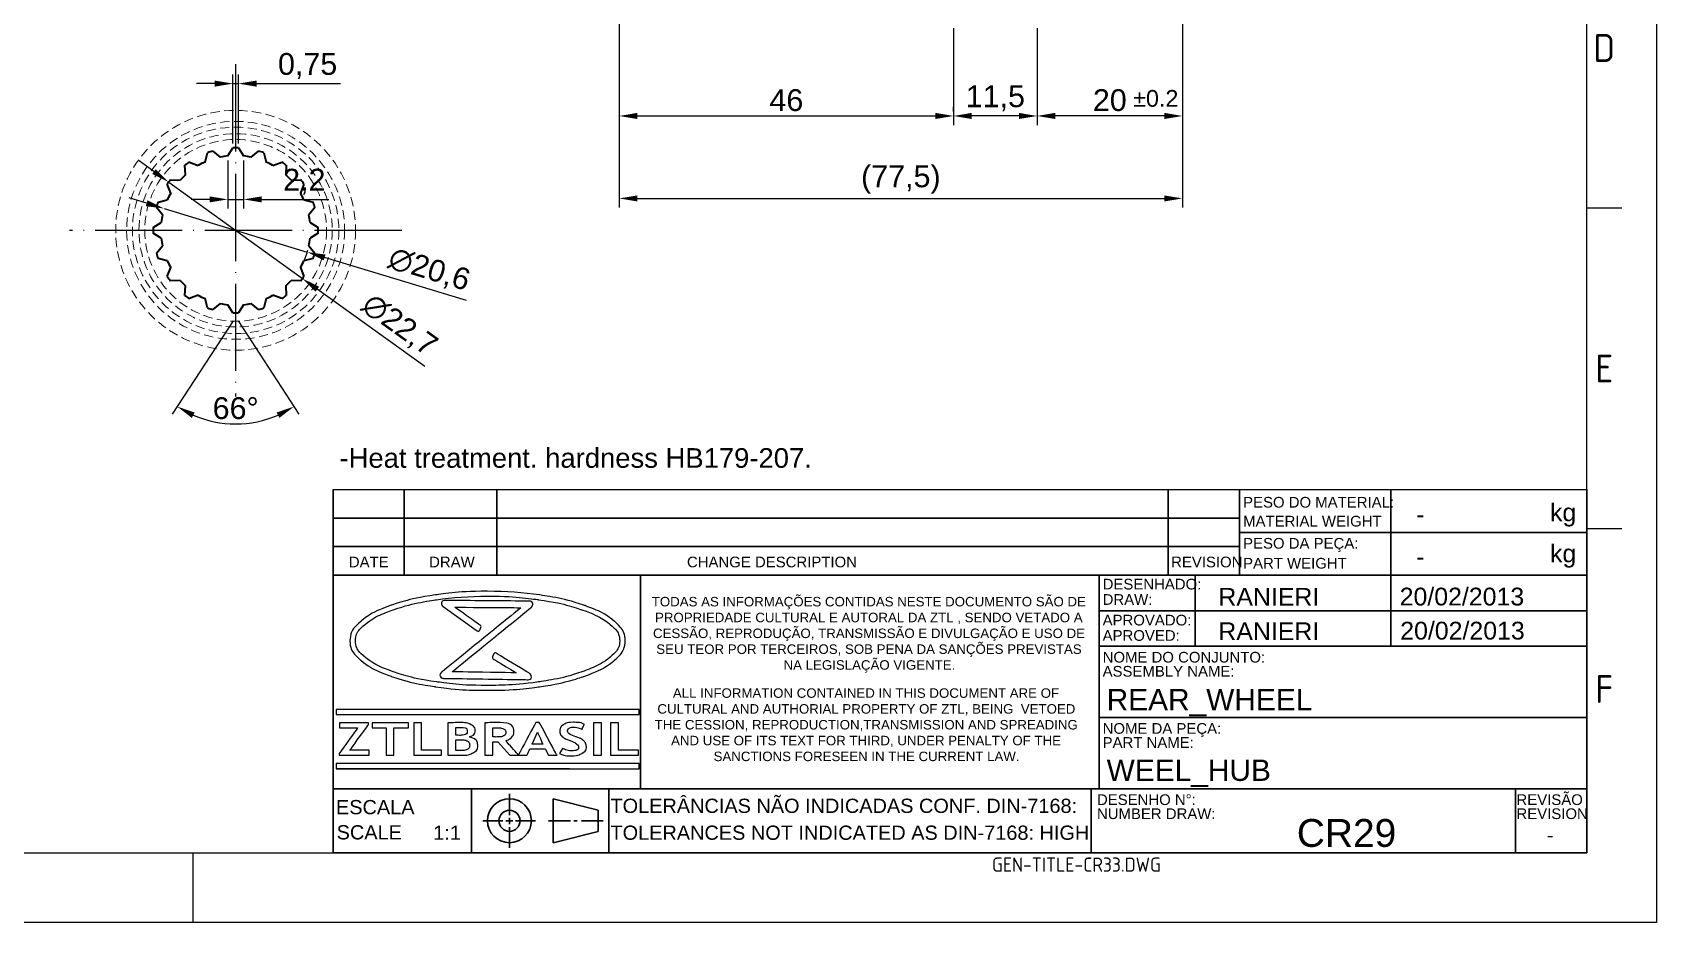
# Model space of a CAD drawing. Header units: millimetres. Extents: x 2452 to 2855, y 1106 to 1391.
# Drawn here: x 2631.3 to 2854.7, y 1106.5 to 1229 of the extents above; entities that cross this region are included whole.
import ezdxf
from ezdxf.enums import TextEntityAlignment as Align

# ---------------------------------------------------------------- set-up
doc = ezdxf.new("R2010")
doc.units = ezdxf.units.MM
for name, pattern in [('ACAD_ISO02W100', [15, 12, -3]), ('ACAD_ISO04W100', [30, 24, -3, 0, -3]), ('ACAD_ISO05W100', [33, 24, -3, 0, -3, 0, -3]), ('HIDDEN', [1.905, 1.27, -0.635])]:
    doc.linetypes.add(name, pattern=pattern)
for name, color, linetype, lineweight in [('AM_0', 7, 'Continuous', 40), ('AM_4', 1, 'ACAD_ISO04W100', 25), ('AM_5', 3, 'Continuous', 25), ('AM_8', 40, 'ACAD_ISO02W100', 35), ('AM_BOR', 2, 'ACAD_ISO05W100', 35)]:
    doc.layers.add(name, color=color, linetype=linetype, lineweight=lineweight)
doc.layers.add('Camada 1', color=7, linetype='Continuous')
doc.styles.add('ACISOTS', font='isocp.shx', dxfattribs={"height": 1})
doc.styles.get("Standard").update_dxf_attribs({"font": 'arial.ttf'})
doc.dimstyles.new('ISO-25', dxfattribs={"dimtxt": 3, "dimasz": 2.5, "dimexe": 1.25, "dimexo": 0.625, "dimtad": 1, "dimtxsty": 'Standard', "dimcen": 2.5, "dimadec": 0, "dimazin": 0, "dimtfac": 1, "dimtmove": 0, "dimatfit": 3, "dimfxl": 1, "dimarcsym": 0})

# ---------------------------------------------------------------- blocks, each defined once
blk = doc.blocks.new('A3 ZTL')
for p, q in [((401.17, 9.78), (401.17, 280.82)), ((19.57, 9.78), (401.17, 9.78))]:
    blk.add_line(p, q)
at = {"layer": 'AM_BOR', "color": 135, "linetype": 'Continuous', "lineweight": 25}
for p, q in [((410.96, 290.61), (410.96, 0)), ((410.96, 0), (0, 0))]:
    blk.add_line(p, q, dxfattribs=at)
at = {"layer": 'AM_BOR', "color": 135, "lineweight": 25}
for p, q in [((406.07, 100.29), (401.17, 100.29)), ((406.07, 55.28), (401.17, 55.28)), ((205.48, 9.78), (205.48, 0))]:
    blk.add_line(p, q, dxfattribs=at)
at = {"layer": 'AM_BOR', "color": 135, "lineweight": 25, "style": 'ACISOTS'}
for s, p in [('D', (403.62, 122.8)), ('E', (403.62, 77.79)), ('F', (403.62, 32.78))]:
    blk.add_text(s, height=3.91, dxfattribs=at).set_placement(p, align=Align.MIDDLE)
blk = doc.blocks.new('*D142')
at = {"layer": 'AM_5', "color": 0, "lineweight": -2, "transparency": 16777216}
for p, q in [((2789.52, 1258.88), (2789.52, 1216.25)), ((2769.52, 1229.58), (2769.52, 1216.25)), ((2787.02, 1217.5), (2772.02, 1217.5))]:
    blk.add_line(p, q, dxfattribs=at)
at = {"layer": 'AM_5', "color": 0, "transparency": 16777216}
for points in [[(2772.02, 1217.92), (2772.02, 1217.08), (2769.52, 1217.5)], [(2787.02, 1217.92), (2787.02, 1217.08), (2789.52, 1217.5)]]:
    blk.add_solid(points, dxfattribs=at)
at = {"layer": 'Defpoints', "color": 0, "transparency": 16777216}
for p in [(2789.52, 1259.51), (2769.52, 1230.21), (2769.52, 1217.5)]:
    blk.add_point(p, dxfattribs=at)
at = {"layer": 'AM_5', "color": 0, "transparency": 16777216, "insert": (2779.52, 1219.66), "char_height": 3, "attachment_point": 5}
blk.add_mtext('20', dxfattribs=at)
blk = doc.blocks.new('*D143')
at = {"layer": 'AM_5', "color": 0, "lineweight": -2, "transparency": 16777216}
for p, q in [((2758.02, 1229.58), (2758.02, 1216.25)), ((2767.02, 1217.5), (2760.52, 1217.5)), ((2769.52, 1217.08), (2769.52, 1216.25))]:
    blk.add_line(p, q, dxfattribs=at)
at = {"layer": 'AM_5', "color": 0, "transparency": 16777216}
for points in [[(2760.52, 1217.92), (2760.52, 1217.08), (2758.02, 1217.5)], [(2767.02, 1217.92), (2767.02, 1217.08), (2769.52, 1217.5)]]:
    blk.add_solid(points, dxfattribs=at)
at = {"layer": 'Defpoints', "color": 0, "transparency": 16777216}
for p in [(2758.02, 1230.21), (2758.02, 1217.5), (2769.52, 1217.71)]:
    blk.add_point(p, dxfattribs=at)
at = {"layer": 'AM_5', "color": 0, "transparency": 16777216, "insert": (2763.77, 1219.93), "char_height": 3, "attachment_point": 5}
blk.add_mtext('11,5', dxfattribs=at)
blk = doc.blocks.new('*D146')
at = {"layer": 'AM_5', "color": 0, "lineweight": -2, "transparency": 16777216}
for p, q in [((2712.02, 1248.44), (2712.02, 1216.25)), ((2758.02, 1218.12), (2758.02, 1218.75)), ((2714.52, 1217.5), (2755.52, 1217.5))]:
    blk.add_line(p, q, dxfattribs=at)
at = {"layer": 'AM_5', "color": 0, "transparency": 16777216}
for points in [[(2714.52, 1217.92), (2714.52, 1217.08), (2712.02, 1217.5)], [(2755.52, 1217.92), (2755.52, 1217.08), (2758.02, 1217.5)]]:
    blk.add_solid(points, dxfattribs=at)
at = {"layer": 'Defpoints', "color": 0, "transparency": 16777216}
for p in [(2712.02, 1249.07), (2758.02, 1217.5), (2758.02, 1217.5)]:
    blk.add_point(p, dxfattribs=at)
at = {"layer": 'AM_5', "color": 0, "transparency": 16777216, "insert": (2735.02, 1219.66), "char_height": 3, "attachment_point": 5}
blk.add_mtext('46', dxfattribs=at)
blk = doc.blocks.new('*D147')
at = {"layer": 'AM_5', "color": 0, "lineweight": -2, "transparency": 16777216}
for p, q in [((2712.02, 1216.87), (2712.02, 1204.9)), ((2789.52, 1216.87), (2789.52, 1204.9)), ((2714.52, 1206.15), (2787.02, 1206.15))]:
    blk.add_line(p, q, dxfattribs=at)
at = {"layer": 'AM_5', "color": 0, "transparency": 16777216}
for points in [[(2714.52, 1206.56), (2714.52, 1205.73), (2712.02, 1206.15)], [(2787.02, 1206.56), (2787.02, 1205.73), (2789.52, 1206.15)]]:
    blk.add_solid(points, dxfattribs=at)
at = {"layer": 'Defpoints', "color": 0, "transparency": 16777216}
for p in [(2712.02, 1217.5), (2789.52, 1217.5), (2789.52, 1206.15)]:
    blk.add_point(p, dxfattribs=at)
at = {"layer": 'AM_5', "color": 0, "transparency": 16777216, "insert": (2750.77, 1208.74), "char_height": 3, "attachment_point": 5}
blk.add_mtext('(77,5)', dxfattribs=at)
blk = doc.blocks.new('*D168')
at = {"layer": 'AM_5', "color": 0, "lineweight": -2, "transparency": 16777216}
for p, q in [((2658.87, 1213.73), (2658.87, 1223.2)), ((2659.62, 1213.73), (2659.62, 1223.2)), ((2656.37, 1221.95), (2653.87, 1221.95)), ((2658.87, 1221.95), (2659.62, 1221.95)), ((2662.12, 1221.95), (2673.69, 1221.95))]:
    blk.add_line(p, q, dxfattribs=at)
at = {"layer": 'AM_5', "color": 0, "transparency": 16777216}
for points in [[(2656.37, 1222.37), (2656.37, 1221.53), (2658.87, 1221.95)], [(2662.12, 1222.37), (2662.12, 1221.53), (2659.62, 1221.95)]]:
    blk.add_solid(points, dxfattribs=at)
at = {"layer": 'Defpoints', "color": 0, "transparency": 16777216}
for p in [(2659.62, 1221.95), (2658.87, 1213.1), (2659.62, 1213.1)]:
    blk.add_point(p, dxfattribs=at)
at = {"layer": 'AM_5', "color": 0, "transparency": 16777216, "insert": (2669.15, 1224.38), "char_height": 3, "attachment_point": 5}
blk.add_mtext('0,75', dxfattribs=at)
blk = doc.blocks.new('*D169')
at = {"layer": 'AM_5', "color": 0, "lineweight": -2, "transparency": 16777216}
for p, q in [((2658.15, 1211.38), (2658.15, 1204.77)), ((2660.34, 1211.38), (2660.34, 1204.77)), ((2655.65, 1206.02), (2653.15, 1206.02)), ((2658.15, 1206.02), (2660.34, 1206.02)), ((2662.84, 1206.02), (2672.07, 1206.02))]:
    blk.add_line(p, q, dxfattribs=at)
at = {"layer": 'AM_5', "color": 0, "transparency": 16777216}
for points in [[(2655.65, 1206.43), (2655.65, 1205.6), (2658.15, 1206.02)], [(2662.84, 1206.43), (2662.84, 1205.6), (2660.34, 1206.02)]]:
    blk.add_solid(points, dxfattribs=at)
at = {"layer": 'Defpoints', "color": 0, "transparency": 16777216}
for p in [(2658.15, 1212), (2660.34, 1212), (2660.34, 1206.02)]:
    blk.add_point(p, dxfattribs=at)
at = {"layer": 'AM_5', "color": 0, "transparency": 16777216, "insert": (2668.7, 1208.45), "char_height": 3, "attachment_point": 5}
blk.add_mtext('2,2', dxfattribs=at)
blk = doc.blocks.new('*D170')
at = {"layer": 'AM_5', "color": 0, "lineweight": -2, "transparency": 16777216}
for p, q in [((2658.9, 1189.32), (2650.53, 1176.46)), ((2659.59, 1189.32), (2667.96, 1176.46))]:
    blk.add_line(p, q, dxfattribs=at)
blk.add_arc((2659.25, 1189.84), 14.72, 246.6723, 293.3277, dxfattribs=at)
at = {"layer": 'AM_5', "color": 0, "transparency": 16777216}
for points in [[(2653.22, 1175.95), (2653.61, 1176.69), (2651.21, 1177.5)], [(2664.88, 1176.69), (2665.27, 1175.95), (2667.28, 1177.5)]]:
    blk.add_solid(points, dxfattribs=at)
at = {"layer": 'Defpoints', "color": 0, "transparency": 16777216}
for p in [(2658.15, 1191.52), (2660.34, 1191.52), (2658.87, 1190.41), (2659.62, 1190.41), (2656.43, 1175.39)]:
    blk.add_point(p, dxfattribs=at)
at = {"layer": 'AM_5', "color": 0, "transparency": 16777216, "insert": (2659.25, 1177.27), "char_height": 3, "attachment_point": 5}
blk.add_mtext('66°', dxfattribs=at)
blk = doc.blocks.new('*D171')
at = {"layer": 'AM_5', "color": 0, "lineweight": -2, "transparency": 16777216}
for p, q in [((2647, 1205.49), (2644.61, 1206.22)), ((2649.39, 1204.76), (2669.1, 1198.76)), ((2691.01, 1192.08), (2671.49, 1198.03))]:
    blk.add_line(p, q, dxfattribs=at)
blk.add_arc((2659.25, 1201.76), 10.3, 336.0956, 344.612, dxfattribs=at)
at = {"layer": 'AM_5', "color": 0, "transparency": 16777216}
for points in [[(2647.12, 1205.89), (2646.88, 1205.09), (2649.39, 1204.76)], [(2671.61, 1198.43), (2671.37, 1197.63), (2669.1, 1198.76)]]:
    blk.add_solid(points, dxfattribs=at)
at = {"layer": 'Defpoints', "color": 0, "transparency": 16777216}
for p in [(2649.39, 1204.76), (2669.1, 1198.76)]:
    blk.add_point(p, dxfattribs=at)
at = {"layer": 'AM_5', "color": 0, "transparency": 16777216, "insert": (2685.85, 1196.24), "char_height": 3, "attachment_point": 5, "rotation": 343.049}
blk.add_mtext('∅20,6', dxfattribs=at)
blk = doc.blocks.new('*D172')
at = {"layer": 'AM_5', "color": 0, "lineweight": -2, "transparency": 16777216}
for p, q in [((2648.01, 1209.86), (2645.98, 1211.32)), ((2650.04, 1208.39), (2668.45, 1195.12)), ((2685.28, 1183), (2670.48, 1193.66))]:
    blk.add_line(p, q, dxfattribs=at)
at = {"layer": 'AM_5', "color": 0, "transparency": 16777216}
for points in [[(2648.25, 1210.19), (2647.77, 1209.52), (2650.04, 1208.39)], [(2670.73, 1194), (2670.24, 1193.32), (2668.45, 1195.12)]]:
    blk.add_solid(points, dxfattribs=at)
at = {"layer": 'Defpoints', "color": 0, "transparency": 16777216}
for p in [(2650.04, 1208.39), (2668.45, 1195.12)]:
    blk.add_point(p, dxfattribs=at)
at = {"layer": 'AM_5', "color": 0, "transparency": 16777216, "insert": (2681.73, 1188.6), "char_height": 3, "attachment_point": 5, "rotation": 324.2197}
blk.add_mtext('∅22,7', dxfattribs=at)

msp = doc.modelspace()

# ---------------------------------------------------------------- linework, layer by layer
at = {"linetype": 'Continuous'}
msp.add_line((2672.653, 1166.073), (2845.151, 1166.073), dxfattribs=at)
at = {"color": 7, "linetype": 'HIDDEN', "lineweight": 0}
for radius in [16.5, 15, 14.2, 13.3, 12.5]:
    msp.add_circle((2659.245, 1201.759), radius, dxfattribs=at)
at = {"layer": 'AM_0'}
for p, q in [((2652.881, 1211.157), (2654.109, 1210.687)), ((2655.042, 1211.162), (2655.383, 1212.432)), ((2656.097, 1212.663), (2657.12, 1211.837)), ((2658.153, 1212.001), (2658.87, 1213.103)), ((2659.62, 1213.103), (2660.338, 1212.001)), ((2661.371, 1211.837), (2662.394, 1212.663)), ((2663.108, 1212.432), (2663.449, 1211.162)), ((2664.382, 1210.687), (2665.61, 1211.157)), ((2652.342, 1209.403), (2652.274, 1210.716)), ((2666.217, 1210.716), (2666.149, 1209.403)), ((2650.317, 1206.895), (2649.848, 1208.123)), ((2650.289, 1208.73), (2651.602, 1208.663)), ((2666.889, 1208.663), (2668.202, 1208.73)), ((2668.643, 1208.123), (2668.173, 1206.895)), ((2649.167, 1203.885), (2648.341, 1204.908)), ((2648.573, 1205.621), (2649.842, 1205.963)), ((2668.649, 1205.963), (2669.918, 1205.621)), ((2670.15, 1204.908), (2669.324, 1203.885)), ((2647.902, 1202.134), (2649.004, 1202.851)), ((2669.487, 1202.851), (2670.589, 1202.134)), ((2649.004, 1200.666), (2647.902, 1201.384)), ((2670.589, 1201.384), (2669.487, 1200.666)), ((2648.341, 1198.61), (2649.167, 1199.633)), ((2649.842, 1197.555), (2648.573, 1197.897)), ((2669.918, 1197.897), (2668.649, 1197.555)), ((2669.324, 1199.633), (2670.15, 1198.61)), ((2649.848, 1195.394), (2650.317, 1196.623)), ((2668.173, 1196.623), (2668.643, 1195.394)), ((2651.602, 1194.855), (2650.289, 1194.788)), ((2652.274, 1192.802), (2652.342, 1194.115)), ((2666.149, 1194.115), (2666.217, 1192.802)), ((2668.202, 1194.788), (2666.889, 1194.855)), ((2654.109, 1192.831), (2652.881, 1192.361)), ((2655.383, 1191.086), (2655.042, 1192.356)), ((2657.12, 1191.681), (2656.097, 1190.854)), ((2658.87, 1190.415), (2658.153, 1191.517)), ((2660.338, 1191.517), (2659.62, 1190.415)), ((2662.394, 1190.854), (2661.371, 1191.681)), ((2663.449, 1192.356), (2663.108, 1191.086)), ((2665.61, 1192.361), (2664.382, 1192.831))]:
    msp.add_line(p, q, dxfattribs=at)
for radius, start, end in [(11.35, 124.10662, 127.89338), (10.3, 114.08865, 119.91135), (11.35, 106.10662, 109.89338), (10.3, 96.08865, 101.91135), (11.35, 88.10662, 91.89338), (10.3, 78.08865, 83.91135), (11.35, 70.10662, 73.89338), (10.3, 60.08865, 65.91135), (11.35, 52.10662, 55.89338), (10.3, 132.08865, 137.91135), (10.3, 42.08865, 47.91135), (10.3, 150.08865, 155.91135), (11.35, 142.10662, 145.89338), (10.3, 24.08865, 29.91135), (11.35, 34.10662, 37.89338), (11.35, 160.10662, 163.89338), (11.35, 16.10662, 19.89338), (10.3, 168.08865, 173.91135), (10.3, 6.08865, 11.91135), (11.35, 178.10662, 181.89338), (10.3, 186.08865, 191.91135), (10.3, 348.08865, 353.91135), (11.35, 358.10662, 1.89338), (11.35, 196.10662, 199.89338), (11.35, 340.10662, 343.89338), (10.3, 204.08865, 209.91135), (10.3, 330.08865, 335.91135), (11.35, 214.10662, 217.89338), (10.3, 222.08865, 227.91135), (10.3, 312.08865, 317.91135), (11.35, 322.10662, 325.89338), (11.35, 232.10662, 235.89338), (10.3, 240.08865, 245.91135), (11.35, 250.10662, 253.89338), (10.3, 258.08865, 263.91135), (10.3, 276.08865, 281.91135), (11.35, 286.10662, 289.89338), (10.3, 294.08865, 299.91135), (11.35, 304.10662, 307.89338), (11.35, 268.10662, 271.89338)]:
    msp.add_arc((2659.245, 1201.759), radius, start, end, dxfattribs=at)
at = {"layer": 'AM_4', "ltscale": 0.5}
for p, q in [((2659.245, 1224.616), (2659.245, 1178.901)), ((2682.103, 1201.759), (2636.388, 1201.759))]:
    msp.add_line(p, q, dxfattribs=at)
at = {"layer": 'AM_8', "color": 0, "linetype": 'Continuous'}
for p, q in [((2672.653, 1166.073), (2672.653, 1116.088)), ((2682.454, 1166.073), (2682.454, 1154.312)), ((2695.195, 1166.073), (2695.195, 1154.312)), ((2787.568, 1166.073), (2787.568, 1154.312)), ((2797.369, 1154.312), (2797.369, 1166.073)), ((2818.198, 1166.073), (2818.198, 1160.193)), ((2845.151, 1116.088), (2845.151, 1166.073)), ((2797.369, 1162.153), (2672.653, 1162.153)), ((2797.369, 1160.193), (2845.151, 1160.193)), ((2818.198, 1160.193), (2818.198, 1154.312)), ((2672.653, 1158.232), (2797.369, 1158.232)), ((2672.653, 1154.312), (2776.544, 1154.312)), ((2714.942, 1154.312), (2714.942, 1124.909)), ((2776.544, 1154.312), (2845.151, 1154.312)), ((2778.04, 1154.312), (2778.04, 1135.69)), ((2791.245, 1154.312), (2791.245, 1144.511)), ((2818.198, 1154.312), (2818.198, 1144.511)), ((2778.04, 1149.411), (2845.151, 1149.411)), ((2778.04, 1144.511), (2845.151, 1144.511)), ((2778.04, 1135.69), (2778.04, 1124.909)), ((2778.04, 1134.71), (2845.151, 1134.71)), ((2673.082, 1127.664), (2705.19, 1127.664)), ((2776.544, 1124.909), (2672.653, 1124.909)), ((2716.132, 1124.909), (2672.653, 1124.909)), ((2691.701, 1124.909), (2691.701, 1116.088)), ((2696.923, 1124.202), (2696.923, 1121.293)), ((2710.575, 1124.909), (2710.575, 1116.088)), ((2776.544, 1124.909), (2835.35, 1124.909)), ((2776.952, 1116.088), (2776.952, 1124.909)), ((2845.151, 1124.909), (2835.35, 1124.909)), ((2835.35, 1124.909), (2835.35, 1116.088)), ((2709.108, 1121.953), (2702.942, 1123.516)), ((2702.942, 1123.516), (2702.942, 1117.481)), ((2709.108, 1121.953), (2709.108, 1119.044)), ((2693.238, 1120.499), (2696.005, 1120.499)), ((2696.424, 1120.499), (2697.398, 1120.499)), ((2696.923, 1120.889), (2696.923, 1120.02)), ((2696.923, 1119.631), (2696.923, 1116.795)), ((2697.773, 1120.499), (2700.522, 1120.499)), ((2702.27, 1120.499), (2705.301, 1120.499)), ((2705.768, 1120.499), (2706.256, 1120.499)), ((2706.82, 1120.499), (2709.823, 1120.499)), ((2709.108, 1119.044), (2702.942, 1117.481)), ((2672.653, 1116.088), (2845.151, 1116.088))]:
    msp.add_line(p, q, dxfattribs=at)
for radius in [3.017, 1.454]:
    msp.add_circle((2696.923, 1120.499), radius, dxfattribs=at)
at = {"layer": 'Camada 1'}
for points, knots in [([(2693.913, 1152.084), (2696.442, 1152.084), (2698.858, 1151.907), (2701.066, 1151.586), (2701.066, 1151.586), (2703.36, 1151.253), (2705.429, 1150.765), (2707.165, 1150.159), (2707.165, 1150.159), (2708.946, 1149.537), (2710.384, 1148.787), (2711.366, 1147.947), (2711.366, 1147.947), (2712.323, 1147.129), (2712.852, 1146.225), (2712.852, 1145.269), (2712.852, 1145.269), (2712.852, 1144.313), (2712.323, 1143.408), (2711.366, 1142.591), (2711.366, 1142.591), (2710.384, 1141.751), (2708.946, 1141.001), (2707.165, 1140.379), (2707.165, 1140.379), (2705.429, 1139.773), (2703.36, 1139.284), (2701.066, 1138.951), (2701.066, 1138.951), (2698.858, 1138.631), (2696.442, 1138.454), (2693.913, 1138.454), (2693.913, 1138.454), (2691.385, 1138.454), (2688.968, 1138.631), (2686.761, 1138.951), (2686.761, 1138.951), (2684.466, 1139.284), (2682.397, 1139.773), (2680.662, 1140.379), (2680.662, 1140.379), (2678.881, 1141.001), (2677.443, 1141.751), (2676.46, 1142.591), (2676.46, 1142.591), (2675.503, 1143.408), (2674.975, 1144.313), (2674.975, 1145.269), (2674.975, 1145.269), (2674.975, 1146.225), (2675.503, 1147.129), (2676.46, 1147.947), (2676.46, 1147.947), (2677.443, 1148.787), (2678.881, 1149.537), (2680.662, 1150.159), (2680.662, 1150.159), (2682.397, 1150.765), (2684.467, 1151.253), (2686.761, 1151.586), (2686.761, 1151.586), (2688.968, 1151.907), (2691.385, 1152.084), (2693.913, 1152.084)], [0, 0, 0, 0, 0.0588235, 0.0588235, 0.0588235, 0.0882353, 0.1176471, 0.1176471, 0.1176471, 0.1470588, 0.1764706, 0.1764706, 0.1764706, 0.2058824, 0.2352941, 0.2352941, 0.2352941, 0.2647059, 0.2941176, 0.2941176, 0.2941176, 0.3235294, 0.3529412, 0.3529412, 0.3529412, 0.3823529, 0.4117647, 0.4117647, 0.4117647, 0.4411765, 0.4705882, 0.4705882, 0.4705882, 0.5, 0.5294118, 0.5294118, 0.5294118, 0.5588235, 0.5882353, 0.5882353, 0.5882353, 0.6176471, 0.6470588, 0.6470588, 0.6470588, 0.6764706, 0.7058824, 0.7058824, 0.7058824, 0.7352941, 0.7647059, 0.7647059, 0.7647059, 0.7941176, 0.8235294, 0.8235294, 0.8235294, 0.8529412, 0.8823529, 0.8823529, 0.8823529, 0.9411765, 1, 1, 1, 1]), ([(2693.913, 1151.412), (2691.429, 1151.412), (2689.059, 1151.239), (2686.897, 1150.926), (2686.897, 1150.926), (2684.651, 1150.601), (2682.63, 1150.124), (2680.939, 1149.534), (2680.939, 1149.534), (2679.293, 1148.96), (2677.967, 1148.282), (2677.064, 1147.536), (2677.064, 1147.536), (2676.207, 1146.829), (2675.733, 1146.062), (2675.733, 1145.269), (2675.733, 1145.269), (2675.733, 1144.476), (2676.207, 1143.709), (2677.064, 1143.002), (2677.064, 1143.002), (2677.967, 1142.256), (2679.293, 1141.578), (2680.939, 1141.004), (2680.939, 1141.004), (2682.63, 1140.413), (2684.651, 1139.937), (2686.897, 1139.612), (2686.897, 1139.612), (2689.059, 1139.299), (2691.429, 1139.126), (2693.913, 1139.126), (2693.913, 1139.126), (2696.398, 1139.126), (2698.768, 1139.299), (2700.93, 1139.612), (2700.93, 1139.612), (2703.176, 1139.937), (2705.197, 1140.413), (2706.888, 1141.004), (2706.888, 1141.004), (2708.534, 1141.578), (2709.86, 1142.256), (2710.763, 1143.002), (2710.763, 1143.002), (2711.62, 1143.709), (2712.094, 1144.476), (2712.094, 1145.269), (2712.094, 1145.269), (2712.094, 1146.062), (2711.62, 1146.829), (2710.763, 1147.536), (2710.763, 1147.536), (2709.86, 1148.282), (2708.534, 1148.96), (2706.888, 1149.534), (2706.888, 1149.534), (2705.197, 1150.124), (2703.175, 1150.601), (2700.929, 1150.926), (2700.929, 1150.926), (2698.768, 1151.239), (2696.397, 1151.412), (2693.913, 1151.412)], [0, 0, 0, 0, 0.0588235, 0.0588235, 0.0588235, 0.0882353, 0.1176471, 0.1176471, 0.1176471, 0.1470588, 0.1764706, 0.1764706, 0.1764706, 0.2058824, 0.2352941, 0.2352941, 0.2352941, 0.2647059, 0.2941176, 0.2941176, 0.2941176, 0.3235294, 0.3529412, 0.3529412, 0.3529412, 0.3823529, 0.4117647, 0.4117647, 0.4117647, 0.4411765, 0.4705882, 0.4705882, 0.4705882, 0.5, 0.5294118, 0.5294118, 0.5294118, 0.5588235, 0.5882353, 0.5882353, 0.5882353, 0.6176471, 0.6470588, 0.6470588, 0.6470588, 0.6764706, 0.7058824, 0.7058824, 0.7058824, 0.7352941, 0.7647059, 0.7647059, 0.7647059, 0.7941176, 0.8235294, 0.8235294, 0.8235294, 0.8529412, 0.8823529, 0.8823529, 0.8823529, 0.9411765, 1, 1, 1, 1]), ([(2692.338, 1146.72), (2692.338, 1146.72), (2687.801, 1149.971), (2687.801, 1149.971), (2687.801, 1149.971), (2687.463, 1150.213), (2687.6, 1150.828), (2687.998, 1150.825), (2687.998, 1150.825), (2687.998, 1150.825), (2699.716, 1150.73), (2699.716, 1150.73), (2699.716, 1150.73), (2700.101, 1150.727), (2700.244, 1150.147), (2699.93, 1149.891), (2699.93, 1149.891), (2699.93, 1149.891), (2689.02, 1141.004), (2689.02, 1141.004), (2689.02, 1141.004), (2689.02, 1141.004), (2697.862, 1140.861), (2697.862, 1140.861), (2697.862, 1140.861), (2697.862, 1140.861), (2694.888, 1142.653), (2694.888, 1142.653), (2694.888, 1142.653), (2694.693, 1142.771), (2694.497, 1142.889), (2694.668, 1143.297), (2694.668, 1143.297), (2694.838, 1143.706), (2695.034, 1143.588), (2695.229, 1143.47), (2695.229, 1143.47), (2695.229, 1143.47), (2699.688, 1140.785), (2699.688, 1140.785), (2699.688, 1140.785), (2700.053, 1140.565), (2699.924, 1139.91), (2699.513, 1139.917), (2699.513, 1139.917), (2699.513, 1139.917), (2687.795, 1140.105), (2687.795, 1140.105), (2687.795, 1140.105), (2687.411, 1140.111), (2687.271, 1140.689), (2687.584, 1140.944), (2687.584, 1140.944), (2687.584, 1140.944), (2698.482, 1149.822), (2698.482, 1149.822), (2698.482, 1149.822), (2698.482, 1149.822), (2689.399, 1149.896), (2689.399, 1149.896), (2689.399, 1149.896), (2689.399, 1149.896), (2692.73, 1147.509), (2692.73, 1147.509), (2692.73, 1147.509), (2692.915, 1147.376), (2693.101, 1147.243), (2692.905, 1146.848), (2692.905, 1146.848), (2692.709, 1146.454), (2692.524, 1146.587), (2692.338, 1146.72)], [0, 0, 0, 0, 0.0526316, 0.0526316, 0.0526316, 0.0789474, 0.1052632, 0.1052632, 0.1052632, 0.1315789, 0.1578947, 0.1578947, 0.1578947, 0.1842105, 0.2105263, 0.2105263, 0.2105263, 0.2368421, 0.2631579, 0.2631579, 0.2631579, 0.2894737, 0.3157895, 0.3157895, 0.3157895, 0.3421053, 0.3684211, 0.3684211, 0.3684211, 0.3947368, 0.4210526, 0.4210526, 0.4210526, 0.4473684, 0.4736842, 0.4736842, 0.4736842, 0.5, 0.5263158, 0.5263158, 0.5263158, 0.5526316, 0.5789474, 0.5789474, 0.5789474, 0.6052632, 0.6315789, 0.6315789, 0.6315789, 0.6578947, 0.6842105, 0.6842105, 0.6842105, 0.7105263, 0.7368421, 0.7368421, 0.7368421, 0.7631579, 0.7894737, 0.7894737, 0.7894737, 0.8157895, 0.8421053, 0.8421053, 0.8421053, 0.8684211, 0.8947368, 0.8947368, 0.8947368, 0.9473684, 1, 1, 1, 1]), ([(2673.163, 1135.824), (2673.163, 1135.824), (2714.663, 1135.824), (2714.663, 1135.824), (2714.663, 1135.824), (2714.663, 1135.824), (2714.745, 1135.824), (2714.745, 1135.824), (2714.745, 1135.824), (2714.745, 1135.824), (2714.745, 1135.742), (2714.745, 1135.742), (2714.745, 1135.742), (2714.745, 1135.742), (2714.745, 1135.202), (2714.745, 1135.202), (2714.745, 1135.202), (2714.745, 1135.202), (2714.745, 1135.121), (2714.745, 1135.121), (2714.745, 1135.121), (2714.745, 1135.121), (2714.663, 1135.121), (2714.663, 1135.121), (2714.663, 1135.121), (2714.663, 1135.121), (2673.163, 1135.121), (2673.163, 1135.121), (2673.163, 1135.121), (2673.163, 1135.121), (2673.082, 1135.121), (2673.082, 1135.121), (2673.082, 1135.121), (2673.082, 1135.121), (2673.082, 1135.202), (2673.082, 1135.202), (2673.082, 1135.202), (2673.082, 1135.202), (2673.082, 1135.742), (2673.082, 1135.742), (2673.082, 1135.742), (2673.082, 1135.742), (2673.082, 1135.824), (2673.082, 1135.824), (2673.082, 1135.824), (2673.082, 1135.824), (2673.163, 1135.824), (2673.163, 1135.824)], [0, 0, 0, 0, 0.0769231, 0.0769231, 0.0769231, 0.1153846, 0.1538462, 0.1538462, 0.1538462, 0.1923077, 0.2307692, 0.2307692, 0.2307692, 0.2692308, 0.3076923, 0.3076923, 0.3076923, 0.3461538, 0.3846154, 0.3846154, 0.3846154, 0.4230769, 0.4615385, 0.4615385, 0.4615385, 0.5, 0.5384615, 0.5384615, 0.5384615, 0.5769231, 0.6153846, 0.6153846, 0.6153846, 0.6538462, 0.6923077, 0.6923077, 0.6923077, 0.7307692, 0.7692308, 0.7692308, 0.7692308, 0.8076923, 0.8461538, 0.8461538, 0.8461538, 0.9230769, 1, 1, 1, 1]), ([(2673.495, 1129.508), (2673.495, 1129.508), (2673.495, 1129.764), (2673.495, 1129.764), (2673.495, 1129.764), (2673.495, 1129.764), (2676.034, 1133.275), (2676.034, 1133.275), (2676.034, 1133.275), (2676.034, 1133.275), (2673.538, 1133.275), (2673.538, 1133.275), (2673.538, 1133.275), (2673.538, 1133.275), (2673.538, 1133.981), (2673.538, 1133.981), (2673.538, 1133.981), (2673.538, 1133.981), (2677.506, 1133.981), (2677.506, 1133.981), (2677.506, 1133.981), (2677.506, 1133.981), (2677.506, 1133.724), (2677.506, 1133.724), (2677.506, 1133.724), (2677.506, 1133.724), (2674.959, 1130.214), (2674.959, 1130.214), (2674.959, 1130.214), (2674.959, 1130.214), (2677.596, 1130.214), (2677.596, 1130.214), (2677.596, 1130.214), (2677.596, 1130.214), (2677.596, 1129.508), (2677.596, 1129.508), (2677.596, 1129.508), (2677.596, 1129.508), (2673.495, 1129.508), (2673.495, 1129.508)], [0, 0, 0, 0, 0.0909091, 0.0909091, 0.0909091, 0.1363636, 0.1818182, 0.1818182, 0.1818182, 0.2272727, 0.2727273, 0.2727273, 0.2727273, 0.3181818, 0.3636364, 0.3636364, 0.3636364, 0.4090909, 0.4545455, 0.4545455, 0.4545455, 0.5, 0.5454545, 0.5454545, 0.5454545, 0.5909091, 0.6363636, 0.6363636, 0.6363636, 0.6818182, 0.7272727, 0.7272727, 0.7272727, 0.7727273, 0.8181818, 0.8181818, 0.8181818, 0.9090909, 1, 1, 1, 1]), ([(2681.028, 1133.275), (2681.028, 1133.275), (2681.028, 1129.508), (2681.028, 1129.508), (2681.028, 1129.508), (2681.028, 1129.508), (2679.948, 1129.508), (2679.948, 1129.508), (2679.948, 1129.508), (2679.948, 1129.508), (2679.948, 1133.275), (2679.948, 1133.275), (2679.948, 1133.275), (2679.948, 1133.275), (2678.012, 1133.275), (2678.012, 1133.275), (2678.012, 1133.275), (2678.012, 1133.275), (2678.012, 1133.981), (2678.012, 1133.981), (2678.012, 1133.981), (2678.012, 1133.981), (2683.051, 1133.981), (2683.051, 1133.981), (2683.051, 1133.981), (2683.051, 1133.981), (2683.051, 1133.275), (2683.051, 1133.275), (2683.051, 1133.275), (2683.051, 1133.275), (2681.028, 1133.275), (2681.028, 1133.275)], [0, 0, 0, 0, 0.1111111, 0.1111111, 0.1111111, 0.1666667, 0.2222222, 0.2222222, 0.2222222, 0.2777778, 0.3333333, 0.3333333, 0.3333333, 0.3888889, 0.4444444, 0.4444444, 0.4444444, 0.5, 0.5555556, 0.5555556, 0.5555556, 0.6111111, 0.6666667, 0.6666667, 0.6666667, 0.7222222, 0.7777778, 0.7777778, 0.7777778, 0.8888889, 1, 1, 1, 1]), ([(2683.757, 1129.508), (2683.757, 1129.508), (2683.757, 1133.981), (2683.757, 1133.981), (2683.757, 1133.981), (2683.757, 1133.981), (2684.838, 1133.981), (2684.838, 1133.981), (2684.838, 1133.981), (2684.838, 1133.981), (2684.838, 1130.214), (2684.838, 1130.214), (2684.838, 1130.214), (2684.838, 1130.214), (2687.589, 1130.214), (2687.589, 1130.214), (2687.589, 1130.214), (2687.589, 1130.214), (2687.589, 1129.508), (2687.589, 1129.508), (2687.589, 1129.508), (2687.589, 1129.508), (2683.757, 1129.508), (2683.757, 1129.508)], [0, 0, 0, 0, 0.1428571, 0.1428571, 0.1428571, 0.2142857, 0.2857143, 0.2857143, 0.2857143, 0.3571429, 0.4285714, 0.4285714, 0.4285714, 0.5, 0.5714286, 0.5714286, 0.5714286, 0.6428571, 0.7142857, 0.7142857, 0.7142857, 0.8571429, 1, 1, 1, 1]), ([(2690.322, 1129.508), (2690.322, 1129.508), (2688.46, 1129.508), (2688.46, 1129.508), (2688.46, 1129.508), (2688.46, 1129.508), (2688.46, 1133.978), (2688.46, 1133.978), (2688.46, 1133.978), (2689.281, 1134.006), (2689.855, 1134.02), (2690.184, 1134.02), (2690.184, 1134.02), (2690.817, 1134.02), (2691.31, 1133.921), (2691.666, 1133.722), (2691.666, 1133.722), (2692.022, 1133.524), (2692.199, 1133.241), (2692.199, 1132.873), (2692.199, 1132.873), (2692.199, 1132.519), (2691.944, 1132.238), (2691.435, 1132.033), (2691.435, 1132.033), (2692.191, 1131.839), (2692.57, 1131.44), (2692.57, 1130.836), (2692.57, 1130.836), (2692.57, 1130.429), (2692.36, 1130.106), (2691.943, 1129.867), (2691.943, 1129.867), (2691.524, 1129.628), (2690.984, 1129.508), (2690.322, 1129.508)], [0, 0, 0, 0, 0.1, 0.1, 0.1, 0.15, 0.2, 0.2, 0.2, 0.25, 0.3, 0.3, 0.3, 0.35, 0.4, 0.4, 0.4, 0.45, 0.5, 0.5, 0.5, 0.55, 0.6, 0.6, 0.6, 0.65, 0.7, 0.7, 0.7, 0.75, 0.8, 0.8, 0.8, 0.9, 1, 1, 1, 1]), ([(2689.54, 1133.343), (2689.54, 1133.343), (2689.54, 1132.271), (2689.54, 1132.271), (2689.54, 1132.271), (2689.706, 1132.263), (2689.881, 1132.259), (2690.064, 1132.259), (2690.064, 1132.259), (2690.767, 1132.259), (2691.119, 1132.453), (2691.119, 1132.842), (2691.119, 1132.842), (2691.119, 1133.186), (2690.8, 1133.358), (2690.16, 1133.358), (2690.16, 1133.358), (2689.991, 1133.358), (2689.784, 1133.352), (2689.54, 1133.343)], [0, 0, 0, 0, 0.1666667, 0.1666667, 0.1666667, 0.25, 0.3333333, 0.3333333, 0.3333333, 0.4166667, 0.5, 0.5, 0.5, 0.5833333, 0.6666667, 0.6666667, 0.6666667, 0.8333333, 1, 1, 1, 1]), ([(2696.956, 1129.508), (2696.956, 1129.508), (2695.332, 1131.355), (2695.332, 1131.355), (2695.332, 1131.355), (2695.169, 1131.357), (2694.941, 1131.364), (2694.646, 1131.377), (2694.646, 1131.377), (2694.646, 1131.377), (2694.646, 1129.508), (2694.646, 1129.508), (2694.646, 1129.508), (2694.646, 1129.508), (2693.524, 1129.508), (2693.524, 1129.508), (2693.524, 1129.508), (2693.524, 1129.508), (2693.524, 1133.981), (2693.524, 1133.981), (2693.524, 1133.981), (2693.585, 1133.981), (2693.819, 1133.988), (2694.227, 1134.004), (2694.227, 1134.004), (2694.634, 1134.019), (2694.962, 1134.027), (2695.212, 1134.027), (2695.212, 1134.027), (2696.757, 1134.027), (2697.53, 1133.587), (2697.53, 1132.707), (2697.53, 1132.707), (2697.53, 1132.443), (2697.423, 1132.202), (2697.21, 1131.984), (2697.21, 1131.984), (2696.997, 1131.766), (2696.728, 1131.613), (2696.404, 1131.524), (2696.404, 1131.524), (2696.404, 1131.524), (2698.203, 1129.508), (2698.203, 1129.508), (2698.203, 1129.508), (2698.203, 1129.508), (2696.956, 1129.508), (2696.956, 1129.508)], [0, 0, 0, 0, 0.0769231, 0.0769231, 0.0769231, 0.1153846, 0.1538462, 0.1538462, 0.1538462, 0.1923077, 0.2307692, 0.2307692, 0.2307692, 0.2692308, 0.3076923, 0.3076923, 0.3076923, 0.3461538, 0.3846154, 0.3846154, 0.3846154, 0.4230769, 0.4615385, 0.4615385, 0.4615385, 0.5, 0.5384615, 0.5384615, 0.5384615, 0.5769231, 0.6153846, 0.6153846, 0.6153846, 0.6538462, 0.6923077, 0.6923077, 0.6923077, 0.7307692, 0.7692308, 0.7692308, 0.7692308, 0.8076923, 0.8461538, 0.8461538, 0.8461538, 0.9230769, 1, 1, 1, 1]), ([(2694.646, 1133.291), (2694.646, 1133.291), (2694.646, 1132.049), (2694.646, 1132.049), (2694.646, 1132.049), (2694.846, 1132.036), (2694.999, 1132.03), (2695.104, 1132.03), (2695.104, 1132.03), (2695.555, 1132.03), (2695.885, 1132.077), (2696.094, 1132.171), (2696.094, 1132.171), (2696.304, 1132.264), (2696.409, 1132.446), (2696.409, 1132.717), (2696.409, 1132.717), (2696.409, 1132.937), (2696.297, 1133.091), (2696.071, 1133.177), (2696.071, 1133.177), (2695.847, 1133.265), (2695.494, 1133.309), (2695.012, 1133.309), (2695.012, 1133.309), (2694.895, 1133.309), (2694.773, 1133.303), (2694.646, 1133.291)], [0, 0, 0, 0, 0.125, 0.125, 0.125, 0.1875, 0.25, 0.25, 0.25, 0.3125, 0.375, 0.375, 0.375, 0.4375, 0.5, 0.5, 0.5, 0.5625, 0.625, 0.625, 0.625, 0.6875, 0.75, 0.75, 0.75, 0.875, 1, 1, 1, 1]), ([(2702.274, 1129.508), (2702.274, 1129.508), (2701.83, 1130.415), (2701.83, 1130.415), (2701.83, 1130.415), (2701.83, 1130.415), (2699.744, 1130.415), (2699.744, 1130.415), (2699.744, 1130.415), (2699.744, 1130.415), (2699.32, 1129.508), (2699.32, 1129.508), (2699.32, 1129.508), (2699.32, 1129.508), (2698.12, 1129.508), (2698.12, 1129.508), (2698.12, 1129.508), (2698.12, 1129.508), (2700.547, 1134.042), (2700.547, 1134.042), (2700.547, 1134.042), (2700.547, 1134.042), (2701.021, 1134.042), (2701.021, 1134.042), (2701.021, 1134.042), (2701.021, 1134.042), (2703.467, 1129.508), (2703.467, 1129.508), (2703.467, 1129.508), (2703.467, 1129.508), (2702.274, 1129.508), (2702.274, 1129.508)], [0, 0, 0, 0, 0.1111111, 0.1111111, 0.1111111, 0.1666667, 0.2222222, 0.2222222, 0.2222222, 0.2777778, 0.3333333, 0.3333333, 0.3333333, 0.3888889, 0.4444444, 0.4444444, 0.4444444, 0.5, 0.5555556, 0.5555556, 0.5555556, 0.6111111, 0.6666667, 0.6666667, 0.6666667, 0.7222222, 0.7777778, 0.7777778, 0.7777778, 0.8888889, 1, 1, 1, 1]), ([(2703.82, 1129.755), (2703.82, 1129.755), (2704.22, 1130.467), (2704.22, 1130.467), (2704.22, 1130.467), (2704.645, 1130.247), (2705.065, 1130.137), (2705.478, 1130.137), (2705.478, 1130.137), (2706.113, 1130.137), (2706.43, 1130.3), (2706.43, 1130.625), (2706.43, 1130.625), (2706.43, 1130.778), (2706.354, 1130.923), (2706.205, 1131.062), (2706.205, 1131.062), (2706.057, 1131.2), (2705.747, 1131.356), (2705.281, 1131.528), (2705.281, 1131.528), (2704.814, 1131.7), (2704.499, 1131.841), (2704.338, 1131.952), (2704.338, 1131.952), (2704.176, 1132.063), (2704.051, 1132.195), (2703.963, 1132.348), (2703.963, 1132.348), (2703.877, 1132.5), (2703.833, 1132.669), (2703.833, 1132.854), (2703.833, 1132.854), (2703.833, 1133.2), (2704.006, 1133.487), (2704.35, 1133.715), (2704.35, 1133.715), (2704.695, 1133.943), (2705.137, 1134.057), (2705.678, 1134.057), (2705.678, 1134.057), (2706.381, 1134.057), (2706.898, 1133.96), (2707.228, 1133.767), (2707.228, 1133.767), (2707.228, 1133.767), (2706.899, 1133.084), (2706.899, 1133.084), (2706.899, 1133.084), (2706.52, 1133.283), (2706.119, 1133.383), (2705.699, 1133.383), (2705.699, 1133.383), (2705.449, 1133.383), (2705.257, 1133.334), (2705.119, 1133.238), (2705.119, 1133.238), (2704.982, 1133.141), (2704.913, 1133.015), (2704.913, 1132.861), (2704.913, 1132.861), (2704.913, 1132.604), (2705.299, 1132.337), (2706.072, 1132.06), (2706.072, 1132.06), (2706.479, 1131.914), (2706.773, 1131.779), (2706.953, 1131.656), (2706.953, 1131.656), (2707.133, 1131.533), (2707.27, 1131.389), (2707.364, 1131.225), (2707.364, 1131.225), (2707.459, 1131.062), (2707.506, 1130.878), (2707.506, 1130.677), (2707.506, 1130.677), (2707.506, 1130.315), (2707.312, 1130.017), (2706.922, 1129.783), (2706.922, 1129.783), (2706.533, 1129.549), (2706.011, 1129.432), (2705.357, 1129.432), (2705.357, 1129.432), (2704.79, 1129.432), (2704.278, 1129.539), (2703.82, 1129.755)], [0, 0, 0, 0, 0.0434783, 0.0434783, 0.0434783, 0.0652174, 0.0869565, 0.0869565, 0.0869565, 0.1086957, 0.1304348, 0.1304348, 0.1304348, 0.1521739, 0.173913, 0.173913, 0.173913, 0.1956522, 0.2173913, 0.2173913, 0.2173913, 0.2391304, 0.2608696, 0.2608696, 0.2608696, 0.2826087, 0.3043478, 0.3043478, 0.3043478, 0.326087, 0.3478261, 0.3478261, 0.3478261, 0.3695652, 0.3913043, 0.3913043, 0.3913043, 0.4130435, 0.4347826, 0.4347826, 0.4347826, 0.4565217, 0.4782609, 0.4782609, 0.4782609, 0.5, 0.5217391, 0.5217391, 0.5217391, 0.5434783, 0.5652174, 0.5652174, 0.5652174, 0.5869565, 0.6086957, 0.6086957, 0.6086957, 0.6304348, 0.6521739, 0.6521739, 0.6521739, 0.673913, 0.6956522, 0.6956522, 0.6956522, 0.7173913, 0.7391304, 0.7391304, 0.7391304, 0.7608696, 0.7826087, 0.7826087, 0.7826087, 0.8043478, 0.826087, 0.826087, 0.826087, 0.8478261, 0.8695652, 0.8695652, 0.8695652, 0.8913043, 0.9130435, 0.9130435, 0.9130435, 0.9565217, 1, 1, 1, 1]), ([(2708.482, 1129.508), (2708.482, 1129.508), (2708.482, 1133.981), (2708.482, 1133.981), (2708.482, 1133.981), (2708.482, 1133.981), (2709.562, 1133.981), (2709.562, 1133.981), (2709.562, 1133.981), (2709.562, 1133.981), (2709.562, 1129.508), (2709.562, 1129.508), (2709.562, 1129.508), (2709.562, 1129.508), (2708.482, 1129.508), (2708.482, 1129.508)], [0, 0, 0, 0, 0.2, 0.2, 0.2, 0.3, 0.4, 0.4, 0.4, 0.5, 0.6, 0.6, 0.6, 0.8, 1, 1, 1, 1]), ([(2710.829, 1129.508), (2710.829, 1129.508), (2710.829, 1133.981), (2710.829, 1133.981), (2710.829, 1133.981), (2710.829, 1133.981), (2711.909, 1133.981), (2711.909, 1133.981), (2711.909, 1133.981), (2711.909, 1133.981), (2711.909, 1130.214), (2711.909, 1130.214), (2711.909, 1130.214), (2711.909, 1130.214), (2714.661, 1130.214), (2714.661, 1130.214), (2714.661, 1130.214), (2714.661, 1130.214), (2714.661, 1129.508), (2714.661, 1129.508), (2714.661, 1129.508), (2714.661, 1129.508), (2710.829, 1129.508), (2710.829, 1129.508)], [0, 0, 0, 0, 0.1428571, 0.1428571, 0.1428571, 0.2142857, 0.2857143, 0.2857143, 0.2857143, 0.3571429, 0.4285714, 0.4285714, 0.4285714, 0.5, 0.5714286, 0.5714286, 0.5714286, 0.6428571, 0.7142857, 0.7142857, 0.7142857, 0.8571429, 1, 1, 1, 1]), ([(2689.54, 1131.652), (2689.54, 1131.652), (2689.54, 1130.174), (2689.54, 1130.174), (2689.54, 1130.174), (2689.759, 1130.159), (2689.936, 1130.152), (2690.072, 1130.152), (2690.072, 1130.152), (2690.554, 1130.152), (2690.905, 1130.213), (2691.122, 1130.332), (2691.122, 1130.332), (2691.339, 1130.452), (2691.448, 1130.652), (2691.448, 1130.931), (2691.448, 1130.931), (2691.448, 1131.185), (2691.347, 1131.37), (2691.144, 1131.486), (2691.144, 1131.486), (2690.941, 1131.603), (2690.588, 1131.66), (2690.085, 1131.66), (2690.085, 1131.66), (2689.98, 1131.66), (2689.798, 1131.658), (2689.54, 1131.652)], [0, 0, 0, 0, 0.125, 0.125, 0.125, 0.1875, 0.25, 0.25, 0.25, 0.3125, 0.375, 0.375, 0.375, 0.4375, 0.5, 0.5, 0.5, 0.5625, 0.625, 0.625, 0.625, 0.6875, 0.75, 0.75, 0.75, 0.875, 1, 1, 1, 1]), ([(2700.784, 1132.674), (2700.784, 1132.674), (2700.052, 1131.022), (2700.052, 1131.022), (2700.052, 1131.022), (2700.052, 1131.022), (2701.514, 1131.022), (2701.514, 1131.022), (2701.514, 1131.022), (2701.514, 1131.022), (2700.784, 1132.674), (2700.784, 1132.674)], [0, 0, 0, 0, 0.25, 0.25, 0.25, 0.375, 0.5, 0.5, 0.5, 0.75, 1, 1, 1, 1]), ([(2673.163, 1128.367), (2673.163, 1128.367), (2714.663, 1128.367), (2714.663, 1128.367), (2714.663, 1128.367), (2714.663, 1128.367), (2714.745, 1128.367), (2714.745, 1128.367), (2714.745, 1128.367), (2714.745, 1128.367), (2714.745, 1128.286), (2714.745, 1128.286), (2714.745, 1128.286), (2714.745, 1128.286), (2714.745, 1127.746), (2714.745, 1127.746), (2714.745, 1127.746), (2714.745, 1127.746), (2714.745, 1127.664), (2714.745, 1127.664), (2714.745, 1127.664), (2714.745, 1127.664), (2714.663, 1127.664), (2714.663, 1127.664), (2714.663, 1127.664), (2714.663, 1127.664), (2673.163, 1127.664), (2673.163, 1127.664), (2673.163, 1127.664), (2673.163, 1127.664), (2673.082, 1127.664), (2673.082, 1127.664), (2673.082, 1127.664), (2673.082, 1127.664), (2673.082, 1127.746), (2673.082, 1127.746), (2673.082, 1127.746), (2673.082, 1127.746), (2673.082, 1128.286), (2673.082, 1128.286), (2673.082, 1128.286), (2673.082, 1128.286), (2673.082, 1128.367), (2673.082, 1128.367), (2673.082, 1128.367), (2673.082, 1128.367), (2673.163, 1128.367), (2673.163, 1128.367)], [0, 0, 0, 0, 0.0769231, 0.0769231, 0.0769231, 0.1153846, 0.1538462, 0.1538462, 0.1538462, 0.1923077, 0.2307692, 0.2307692, 0.2307692, 0.2692308, 0.3076923, 0.3076923, 0.3076923, 0.3461538, 0.3846154, 0.3846154, 0.3846154, 0.4230769, 0.4615385, 0.4615385, 0.4615385, 0.5, 0.5384615, 0.5384615, 0.5384615, 0.5769231, 0.6153846, 0.6153846, 0.6153846, 0.6538462, 0.6923077, 0.6923077, 0.6923077, 0.7307692, 0.7692308, 0.7692308, 0.7692308, 0.8076923, 0.8461538, 0.8461538, 0.8461538, 0.9230769, 1, 1, 1, 1])]:
    msp.add_open_spline(points, degree=3, knots=knots, dxfattribs=at)

# ---------------------------------------------------------------- block references
at = {"linetype": 'ByBlock', "lineweight": 0, "xscale": 0.9801000000000002, "yscale": 0.9801000000000002, "zscale": 0.9801000000000002}
msp.add_blockref('A3 ZTL', (2451.96, 1106.498), dxfattribs=at)

# ---------------------------------------------------------------- texts
at = {"color": 0, "linetype": 'Continuous', "char_height": 1.3068, "attachment_point": 1}
for s, width, insert in [('\\pi0.22868;TODAS AS INFORMAÇÕES CONTIDAS NESTE DOCUMENTO SÃO DE \\P\\pi0.68107;PROPRIEDADE CULTURAL E AUTORAL DA ZTL , SENDO VETADO A \\P\\pi0.40206;CESSÃO, REPRODUÇÃO, TRANSMISSÃO E DIVULGAÇÃO E USO DE \\P\\pi0.85222;SEU TEOR POR TERCEIROS, SOB PENA DA SANÇÕES PREVISTAS \\P\\pi18.36;NA LEGISLAÇÃO VIGENTE.', 60.06028, (2716.269, 1151.31)), ('\\pi3.8613;ALL INFORMATION CONTAINED IN THIS DOCUMENT ARE OF \\P\\pi1.73;CULTURAL AND AUTHORIAL PROPERTY OF ZTL, BEING  VETOED \\P\\pi1.3605;THE CESSION, REPRODUCTION,TRANSMISSION AND SPREADING \\P\\pi3.6144;AND USE OF ITS TEXT FOR THIRD, UNDER PENALTY OF THE \\P\\pi9.4669;SANCTIONS FORESEEN IN THE CURRENT LAW.', 60.78715, (2715.542, 1138.731))]:
    msp.add_mtext_dynamic_manual_height_columns(s, width=width, gutter_width=12.5, heights=[0], dxfattribs=dict(at, insert=insert))
at = {"layer": 'AM_4', "insert": (2673.536, 1171.781), "char_height": 2.7, "width": 66.26474, "attachment_point": 1}
msp.add_mtext('-Heat treatment. hardness HB179-207.', dxfattribs=at)
at = {"layer": 'AM_5', "insert": (2782.73, 1221.07), "char_height": 2.3, "attachment_point": 1}
msp.add_mtext_dynamic_manual_height_columns('%%P0.2', width=18.23779, gutter_width=12.5, heights=[0], dxfattribs=at)
at = {"layer": 'AM_8', "color": 0, "linetype": 'Continuous'}
for s, height, p in [('PESO DO MATERIAL:', 1.47015, (2797.862, 1163.601)), ('kg', 2.4503, (2840.086, 1161.722)), ('MATERIAL WEIGHT', 1.47015, (2797.862, 1160.998)), ('PESO DA PEÇA:', 1.47015, (2797.862, 1157.951)), ('kg', 2.4503, (2840.086, 1156.069)), ('DATE', 1.4702, (2674.824, 1155.38)), ('DRAW', 1.4702, (2685.868, 1155.38)), ('CHANGE DESCRIPTION', 1.47015, (2721.342, 1155.38)), ('REVISION', 1.4702, (2787.956, 1155.38)), ('PART WEIGHT', 1.47015, (2797.862, 1155.208)), ('DESENHADO:', 1.4702, (2778.533, 1152.333)), ('DRAW:', 1.4702, (2778.533, 1150.218)), ('APROVADO:', 1.4702, (2778.533, 1147.381)), ('APROVED:', 1.4702, (2778.533, 1145.267)), ('ASSEMBLY NAME:', 1.47015, (2778.533, 1140.34)), ('NOME DO CONJUNTO:', 1.47015, (2778.533, 1142.275)), ('NOME DA PEÇA:', 1.47015, (2778.533, 1132.474)), ('PART NAME:', 1.4702, (2778.533, 1130.539)), ('TOLERÂNCIAS NÃO INDICADAS CONF. DIN-7168:', 1.9602, (2710.818, 1121.581)), ('DESENHO N%%d:', 1.47015, (2777.752, 1122.673)), ('REVISÃO', 1.4702, (2835.473, 1122.673)), ('ESCALA', 1.9602, (2673.053, 1121.398)), ('NUMBER DRAW:', 1.47015, (2777.752, 1120.738)), ('REVISION', 1.4702, (2835.473, 1120.738)), ('SCALE', 1.9602, (2673.144, 1117.935)), ('1:1', 1.9602, (2686.434, 1117.881)), ('TOLERANCES NOT INDICATED AS DIN-7168: HIGH', 1.9602, (2710.818, 1117.881))]:
    msp.add_text(s, height=height, dxfattribs=at).set_placement(p)
for p in [(2821.688, 1162.669), (2821.688, 1156.838)]:
    msp.add_attdef('-', text='', height=2.45, dxfattribs=at).set_placement(p, align=Align.MIDDLE_LEFT)
for tag, p, height in [('RANIERI', (2794.459, 1150.102), 2.45), ('20/02/2013', (2819.403, 1150.131), 2.45), ('RANIERI', (2794.457, 1145.361), 2.45), ('20/02/2013', (2819.481, 1145.442), 2.45), ('REAR_WHEEL', (2779.087, 1135.714), 2.94), ('WEEL_HUB', (2779.087, 1125.988), 2.94), ('CR29', (2805.249, 1116.908), 3.833)]:
    msp.add_attdef(tag, p, '', height=height, dxfattribs=at)
msp.add_attdef('-', text='', height=1.917, dxfattribs=at).set_placement((2840.112, 1118.528), align=Align.MIDDLE_CENTER)
at = {"layer": 'AM_8', "color": 0, "linetype": 'Continuous', "style": 'ACISOTS'}
msp.add_attdef('GEN-TITLE-CR33.DWG', (2763.316, 1113.487), '', height=1.96, dxfattribs=at)

# ---------------------------------------------------------------- dimensions: what is measured, and where the dimension line sits
at = {"layer": 'AM_5'}
for base, p1, p2, picture, middle in [((2769.523, 1217.499), (2789.523, 1259.507), (2769.523, 1230.207), '*D142', (2779.523, 1219.656)), ((2758.023, 1217.499), (2712.023, 1249.069), (2758.023, 1217.499), '*D146', (2735.023, 1219.656)), ((2758.023, 1217.499), (2769.523, 1217.707), (2758.023, 1230.207), '*D143', (2763.773, 1219.927)), ((2659.62, 1221.951), (2658.87, 1213.103), (2659.62, 1213.103), '*D168', (2669.153, 1224.379))]:
    dim = msp.add_linear_dim(base=base, p1=p1, p2=p2, dimstyle='ISO-25', dxfattribs=at)
    dim.commit()
    dim.dimension.update_dxf_attribs({"geometry": picture, "text_midpoint": middle})
for base, p1, p2, text, picture, middle in [((2789.523, 1206.147), (2712.023, 1217.499), (2789.523, 1217.499), '(77,5)', '*D147', (2750.773, 1208.739)), ((2660.338, 1206.018), (2658.153, 1212.001), (2660.338, 1212.001), '2,2', '*D169', (2668.704, 1208.446))]:
    dim = msp.add_linear_dim(base=base, p1=p1, p2=p2, text=text, dimstyle='ISO-25', dxfattribs=at)
    dim.commit()
    dim.dimension.update_dxf_attribs({"geometry": picture, "text_midpoint": middle})
for p1, p2, picture, middle in [((2650.038, 1208.395), (2668.453, 1195.123), '*D172', (2680.286, 1186.595)), ((2649.393, 1204.762), (2669.098, 1198.756), '*D171', (2685.128, 1193.87))]:
    dim = msp.add_diameter_dim_2p(p1=p1, p2=p2, dimstyle='ISO-25', dxfattribs=at)
    dim.commit()
    dim.dimension.update_dxf_attribs({"geometry": picture, "text_midpoint": middle, "dimtype": 163})
dim = msp.add_angular_dim_2l(base=(2656.431, 1175.39), line1=((2660.338, 1191.517), (2659.62, 1190.415)), line2=((2658.87, 1190.415), (2658.153, 1191.517)), dimstyle='ISO-25', dxfattribs=at)
dim.commit()
dim.dimension.update_dxf_attribs({"geometry": '*D170', "text_midpoint": (2659.245, 1177.275)})

doc.saveas('drawing.dxf')
